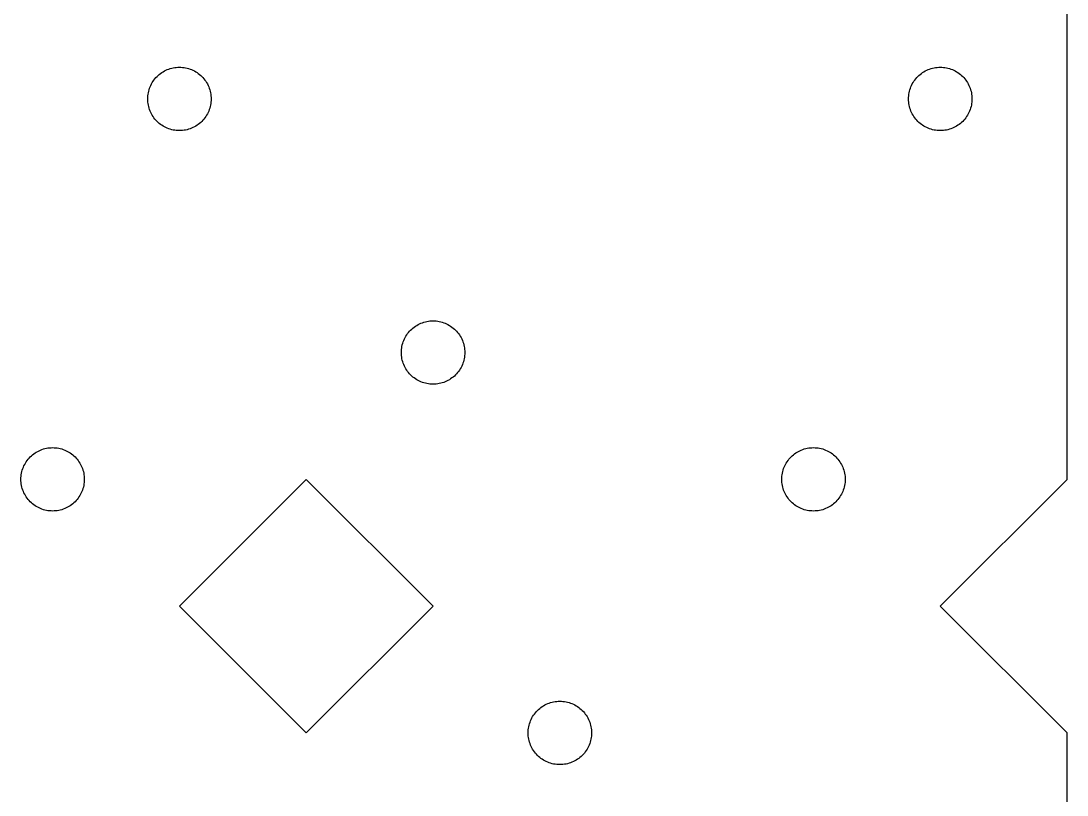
# Model space of a CAD drawing. Header units: metres. Extents: x -12 to 60, y -12 to 84.
# Drawn here: x 27 to 60, y 30.04 to 54.46 of the extents above; entities that cross this region are included whole.
import ezdxf

# ---------------------------------------------------------------- set-up
doc = ezdxf.new("R2010")
doc.units = ezdxf.units.M

msp = doc.modelspace()

# ---------------------------------------------------------------- linework, layer by layer
for p, q in [((60, 40), (60, 56)), ((31.3656, 52.773), (31.4043, 52.8032)), ((31.4043, 52.8032), (31.4444, 52.8315)), ((31.4444, 52.8315), (31.4859, 52.8577)), ((31.4859, 52.8577), (31.5286, 52.8819)), ((31.5286, 52.8819), (31.5724, 52.904)), ((31.5724, 52.904), (31.6173, 52.9239)), ((31.6173, 52.9239), (31.6631, 52.9415)), ((31.6631, 52.9415), (31.7097, 52.9569)), ((31.7097, 52.9569), (31.757, 52.97)), ((31.757, 52.97), (31.8049, 52.9808)), ((31.8049, 52.9808), (31.8533, 52.9892)), ((31.8533, 52.9892), (31.902, 52.9952)), ((31.902, 52.9952), (31.9509, 52.9988)), ((31.9509, 52.9988), (32, 53)), ((32, 53), (32.0491, 52.9988)), ((32.0491, 52.9988), (32.098, 52.9952)), ((32.098, 52.9952), (32.1467, 52.9892)), ((32.1467, 52.9892), (32.1951, 52.9808)), ((32.1951, 52.9808), (32.243, 52.97)), ((32.243, 52.97), (32.2903, 52.9569)), ((32.2903, 52.9569), (32.3369, 52.9415)), ((32.3369, 52.9415), (32.3827, 52.9239)), ((32.3827, 52.9239), (32.4276, 52.904)), ((32.4276, 52.904), (32.4714, 52.8819)), ((32.4714, 52.8819), (32.5141, 52.8577)), ((32.5141, 52.8577), (32.5556, 52.8315)), ((32.5556, 52.8315), (32.5957, 52.8032)), ((32.5957, 52.8032), (32.6344, 52.773)), ((55.3656, 52.773), (55.4043, 52.8032)), ((55.4043, 52.8032), (55.4444, 52.8315)), ((55.4444, 52.8315), (55.4859, 52.8577)), ((55.4859, 52.8577), (55.5286, 52.8819)), ((55.5286, 52.8819), (55.5724, 52.904)), ((55.5724, 52.904), (55.6173, 52.9239)), ((55.6173, 52.9239), (55.6631, 52.9415)), ((55.6631, 52.9415), (55.7097, 52.9569)), ((55.7097, 52.9569), (55.757, 52.97)), ((55.757, 52.97), (55.8049, 52.9808)), ((55.8049, 52.9808), (55.8533, 52.9892)), ((55.8533, 52.9892), (55.902, 52.9952)), ((55.902, 52.9952), (55.9509, 52.9988)), ((55.9509, 52.9988), (56, 53)), ((56, 53), (56.0491, 52.9988)), ((56.0491, 52.9988), (56.098, 52.9952)), ((56.098, 52.9952), (56.1467, 52.9892)), ((56.1467, 52.9892), (56.1951, 52.9808)), ((56.1951, 52.9808), (56.243, 52.97)), ((56.243, 52.97), (56.2903, 52.9569)), ((56.2903, 52.9569), (56.3369, 52.9415)), ((56.3369, 52.9415), (56.3827, 52.9239)), ((56.3827, 52.9239), (56.4276, 52.904)), ((56.4276, 52.904), (56.4714, 52.8819)), ((56.4714, 52.8819), (56.5141, 52.8577)), ((56.5141, 52.8577), (56.5556, 52.8315)), ((56.5556, 52.8315), (56.5957, 52.8032)), ((56.5957, 52.8032), (56.6344, 52.773)), ((31.096, 52.4276), (31.1181, 52.4714)), ((31.1181, 52.4714), (31.1423, 52.5141)), ((31.1423, 52.5141), (31.1685, 52.5556)), ((31.1685, 52.5556), (31.1968, 52.5957)), ((31.1968, 52.5957), (31.227, 52.6344)), ((31.227, 52.6344), (31.259, 52.6716)), ((31.259, 52.6716), (31.2929, 52.7071)), ((31.2929, 52.7071), (31.3284, 52.741)), ((31.3284, 52.741), (31.3656, 52.773)), ((32.6344, 52.773), (32.6716, 52.741)), ((32.6716, 52.741), (32.7071, 52.7071)), ((32.7071, 52.7071), (32.741, 52.6716)), ((32.741, 52.6716), (32.773, 52.6344)), ((32.773, 52.6344), (32.8032, 52.5957)), ((32.8032, 52.5957), (32.8315, 52.5556)), ((32.8315, 52.5556), (32.8577, 52.5141)), ((32.8577, 52.5141), (32.8819, 52.4714)), ((32.8819, 52.4714), (32.904, 52.4276)), ((55.096, 52.4276), (55.1181, 52.4714)), ((55.1181, 52.4714), (55.1423, 52.5141)), ((55.1423, 52.5141), (55.1685, 52.5556)), ((55.1685, 52.5556), (55.1968, 52.5957)), ((55.1968, 52.5957), (55.227, 52.6344)), ((55.227, 52.6344), (55.259, 52.6716)), ((55.259, 52.6716), (55.2929, 52.7071)), ((55.2929, 52.7071), (55.3284, 52.741)), ((55.3284, 52.741), (55.3656, 52.773)), ((56.6344, 52.773), (56.6716, 52.741)), ((56.6716, 52.741), (56.7071, 52.7071)), ((56.7071, 52.7071), (56.741, 52.6716)), ((56.741, 52.6716), (56.773, 52.6344)), ((56.773, 52.6344), (56.8032, 52.5957)), ((56.8032, 52.5957), (56.8315, 52.5556)), ((56.8315, 52.5556), (56.8577, 52.5141)), ((56.8577, 52.5141), (56.8819, 52.4714)), ((56.8819, 52.4714), (56.904, 52.4276)), ((31.0048, 52.098), (31.0108, 52.1467)), ((31.0108, 52.1467), (31.0192, 52.1951)), ((31.0192, 52.1951), (31.03, 52.243)), ((31.03, 52.243), (31.0431, 52.2903)), ((31.0431, 52.2903), (31.0585, 52.3369)), ((31.0585, 52.3369), (31.0761, 52.3827)), ((31.0761, 52.3827), (31.096, 52.4276)), ((32.904, 52.4276), (32.9239, 52.3827)), ((32.9239, 52.3827), (32.9415, 52.3369)), ((32.9415, 52.3369), (32.9569, 52.2903)), ((32.9569, 52.2903), (32.97, 52.243)), ((32.97, 52.243), (32.9808, 52.1951)), ((32.9808, 52.1951), (32.9892, 52.1467)), ((32.9892, 52.1467), (32.9952, 52.098)), ((55.0048, 52.098), (55.0108, 52.1467)), ((55.0108, 52.1467), (55.0192, 52.1951)), ((55.0192, 52.1951), (55.03, 52.243)), ((55.03, 52.243), (55.0431, 52.2903)), ((55.0431, 52.2903), (55.0585, 52.3369)), ((55.0585, 52.3369), (55.0761, 52.3827)), ((55.0761, 52.3827), (55.096, 52.4276)), ((56.904, 52.4276), (56.9239, 52.3827)), ((56.9239, 52.3827), (56.9415, 52.3369)), ((56.9415, 52.3369), (56.9569, 52.2903)), ((56.9569, 52.2903), (56.97, 52.243)), ((56.97, 52.243), (56.9808, 52.1951)), ((56.9808, 52.1951), (56.9892, 52.1467)), ((56.9892, 52.1467), (56.9952, 52.098)), ((31, 52), (31.0012, 52.0491)), ((31.0012, 51.9509), (31, 52)), ((31.0012, 52.0491), (31.0048, 52.098)), ((31.0048, 51.902), (31.0012, 51.9509)), ((31.0108, 51.8533), (31.0048, 51.902)), ((31.0192, 51.8049), (31.0108, 51.8533)), ((32.9892, 51.8533), (32.9808, 51.8049)), ((32.9952, 51.902), (32.9892, 51.8533)), ((32.9952, 52.098), (32.9988, 52.0491)), ((32.9988, 51.9509), (32.9952, 51.902)), ((32.9988, 52.0491), (33, 52)), ((33, 52), (32.9988, 51.9509)), ((55, 52), (55.0012, 52.0491)), ((55.0012, 51.9509), (55, 52)), ((55.0012, 52.0491), (55.0048, 52.098)), ((55.0048, 51.902), (55.0012, 51.9509)), ((55.0108, 51.8533), (55.0048, 51.902)), ((55.0192, 51.8049), (55.0108, 51.8533)), ((56.9892, 51.8533), (56.9808, 51.8049)), ((56.9952, 51.902), (56.9892, 51.8533)), ((56.9952, 52.098), (56.9988, 52.0491)), ((56.9988, 51.9509), (56.9952, 51.902)), ((56.9988, 52.0491), (57, 52)), ((57, 52), (56.9988, 51.9509)), ((31.03, 51.757), (31.0192, 51.8049)), ((31.0431, 51.7097), (31.03, 51.757)), ((31.0585, 51.6631), (31.0431, 51.7097)), ((31.0761, 51.6173), (31.0585, 51.6631)), ((31.096, 51.5724), (31.0761, 51.6173)), ((31.1181, 51.5286), (31.096, 51.5724)), ((31.1423, 51.4859), (31.1181, 51.5286)), ((31.1685, 51.4444), (31.1423, 51.4859)), ((32.8577, 51.4859), (32.8315, 51.4444)), ((32.8819, 51.5286), (32.8577, 51.4859)), ((32.904, 51.5724), (32.8819, 51.5286)), ((32.9239, 51.6173), (32.904, 51.5724)), ((32.9415, 51.6631), (32.9239, 51.6173)), ((32.9569, 51.7097), (32.9415, 51.6631)), ((32.97, 51.757), (32.9569, 51.7097)), ((32.9808, 51.8049), (32.97, 51.757)), ((55.03, 51.757), (55.0192, 51.8049)), ((55.0431, 51.7097), (55.03, 51.757)), ((55.0585, 51.6631), (55.0431, 51.7097)), ((55.0761, 51.6173), (55.0585, 51.6631)), ((55.096, 51.5724), (55.0761, 51.6173)), ((55.1181, 51.5286), (55.096, 51.5724)), ((55.1423, 51.4859), (55.1181, 51.5286)), ((55.1685, 51.4444), (55.1423, 51.4859)), ((56.8577, 51.4859), (56.8315, 51.4444)), ((56.8819, 51.5286), (56.8577, 51.4859)), ((56.904, 51.5724), (56.8819, 51.5286)), ((56.9239, 51.6173), (56.904, 51.5724)), ((56.9415, 51.6631), (56.9239, 51.6173)), ((56.9569, 51.7097), (56.9415, 51.6631)), ((56.97, 51.757), (56.9569, 51.7097)), ((56.9808, 51.8049), (56.97, 51.757)), ((31.1968, 51.4043), (31.1685, 51.4444)), ((31.227, 51.3656), (31.1968, 51.4043)), ((31.259, 51.3284), (31.227, 51.3656)), ((31.2929, 51.2929), (31.259, 51.3284)), ((31.3284, 51.259), (31.2929, 51.2929)), ((31.3656, 51.227), (31.3284, 51.259)), ((31.4043, 51.1968), (31.3656, 51.227)), ((31.4444, 51.1685), (31.4043, 51.1968)), ((31.4859, 51.1423), (31.4444, 51.1685)), ((32.5556, 51.1685), (32.5141, 51.1423)), ((32.5957, 51.1968), (32.5556, 51.1685)), ((32.6344, 51.227), (32.5957, 51.1968)), ((32.6716, 51.259), (32.6344, 51.227)), ((32.7071, 51.2929), (32.6716, 51.259)), ((32.741, 51.3284), (32.7071, 51.2929)), ((32.773, 51.3656), (32.741, 51.3284)), ((32.8032, 51.4043), (32.773, 51.3656)), ((32.8315, 51.4444), (32.8032, 51.4043)), ((55.1968, 51.4043), (55.1685, 51.4444)), ((55.227, 51.3656), (55.1968, 51.4043)), ((55.259, 51.3284), (55.227, 51.3656)), ((55.2929, 51.2929), (55.259, 51.3284)), ((55.3284, 51.259), (55.2929, 51.2929)), ((55.3656, 51.227), (55.3284, 51.259)), ((55.4043, 51.1968), (55.3656, 51.227)), ((55.4444, 51.1685), (55.4043, 51.1968)), ((55.4859, 51.1423), (55.4444, 51.1685)), ((56.5556, 51.1685), (56.5141, 51.1423)), ((56.5957, 51.1968), (56.5556, 51.1685)), ((56.6344, 51.227), (56.5957, 51.1968)), ((56.6716, 51.259), (56.6344, 51.227)), ((56.7071, 51.2929), (56.6716, 51.259)), ((56.741, 51.3284), (56.7071, 51.2929)), ((56.773, 51.3656), (56.741, 51.3284)), ((56.8032, 51.4043), (56.773, 51.3656)), ((56.8315, 51.4444), (56.8032, 51.4043)), ((31.5286, 51.1181), (31.4859, 51.1423)), ((31.5724, 51.096), (31.5286, 51.1181)), ((31.6173, 51.0761), (31.5724, 51.096)), ((31.6631, 51.0585), (31.6173, 51.0761)), ((31.7097, 51.0431), (31.6631, 51.0585)), ((31.757, 51.03), (31.7097, 51.0431)), ((31.8049, 51.0192), (31.757, 51.03)), ((31.8533, 51.0108), (31.8049, 51.0192)), ((31.902, 51.0048), (31.8533, 51.0108)), ((31.9509, 51.0012), (31.902, 51.0048)), ((32, 51), (31.9509, 51.0012)), ((32.0491, 51.0012), (32, 51)), ((32.098, 51.0048), (32.0491, 51.0012)), ((32.1467, 51.0108), (32.098, 51.0048)), ((32.1951, 51.0192), (32.1467, 51.0108)), ((32.243, 51.03), (32.1951, 51.0192)), ((32.2903, 51.0431), (32.243, 51.03)), ((32.3369, 51.0585), (32.2903, 51.0431)), ((32.3827, 51.0761), (32.3369, 51.0585)), ((32.4276, 51.096), (32.3827, 51.0761)), ((32.4714, 51.1181), (32.4276, 51.096)), ((32.5141, 51.1423), (32.4714, 51.1181)), ((55.5286, 51.1181), (55.4859, 51.1423)), ((55.5724, 51.096), (55.5286, 51.1181)), ((55.6173, 51.0761), (55.5724, 51.096)), ((55.6631, 51.0585), (55.6173, 51.0761)), ((55.7097, 51.0431), (55.6631, 51.0585)), ((55.757, 51.03), (55.7097, 51.0431)), ((55.8049, 51.0192), (55.757, 51.03)), ((55.8533, 51.0108), (55.8049, 51.0192)), ((55.902, 51.0048), (55.8533, 51.0108)), ((55.9509, 51.0012), (55.902, 51.0048)), ((56, 51), (55.9509, 51.0012)), ((56.0491, 51.0012), (56, 51)), ((56.098, 51.0048), (56.0491, 51.0012)), ((56.1467, 51.0108), (56.098, 51.0048)), ((56.1951, 51.0192), (56.1467, 51.0108)), ((56.243, 51.03), (56.1951, 51.0192)), ((56.2903, 51.0431), (56.243, 51.03)), ((56.3369, 51.0585), (56.2903, 51.0431)), ((56.3827, 51.0761), (56.3369, 51.0585)), ((56.4276, 51.096), (56.3827, 51.0761)), ((56.4714, 51.1181), (56.4276, 51.096)), ((56.5141, 51.1423), (56.4714, 51.1181)), ((39.4859, 44.8577), (39.5286, 44.8819)), ((39.5286, 44.8819), (39.5724, 44.904)), ((39.5724, 44.904), (39.6173, 44.9239)), ((39.6173, 44.9239), (39.6631, 44.9415)), ((39.6631, 44.9415), (39.7097, 44.9569)), ((39.7097, 44.9569), (39.757, 44.97)), ((39.757, 44.97), (39.8049, 44.9808)), ((39.8049, 44.9808), (39.8533, 44.9892)), ((39.8533, 44.9892), (39.902, 44.9952)), ((39.902, 44.9952), (39.9509, 44.9988)), ((39.9509, 44.9988), (40, 45)), ((40, 45), (40.0491, 44.9988)), ((40.0491, 44.9988), (40.098, 44.9952)), ((40.098, 44.9952), (40.1467, 44.9892)), ((40.1467, 44.9892), (40.1951, 44.9808)), ((40.1951, 44.9808), (40.243, 44.97)), ((40.243, 44.97), (40.2903, 44.9569)), ((40.2903, 44.9569), (40.3369, 44.9415)), ((40.3369, 44.9415), (40.3827, 44.9239)), ((40.3827, 44.9239), (40.4276, 44.904)), ((40.4276, 44.904), (40.4714, 44.8819)), ((40.4714, 44.8819), (40.5141, 44.8577)), ((39.1423, 44.5141), (39.1685, 44.5556)), ((39.1685, 44.5556), (39.1968, 44.5957)), ((39.1968, 44.5957), (39.227, 44.6344)), ((39.227, 44.6344), (39.259, 44.6716)), ((39.259, 44.6716), (39.2929, 44.7071)), ((39.2929, 44.7071), (39.3284, 44.741)), ((39.3284, 44.741), (39.3656, 44.773)), ((39.3656, 44.773), (39.4043, 44.8032)), ((39.4043, 44.8032), (39.4444, 44.8315)), ((39.4444, 44.8315), (39.4859, 44.8577)), ((40.5141, 44.8577), (40.5556, 44.8315)), ((40.5556, 44.8315), (40.5957, 44.8032)), ((40.5957, 44.8032), (40.6344, 44.773)), ((40.6344, 44.773), (40.6716, 44.741)), ((40.6716, 44.741), (40.7071, 44.7071)), ((40.7071, 44.7071), (40.741, 44.6716)), ((40.741, 44.6716), (40.773, 44.6344)), ((40.773, 44.6344), (40.8032, 44.5957)), ((40.8032, 44.5957), (40.8315, 44.5556)), ((40.8315, 44.5556), (40.8577, 44.5141)), ((39.0192, 44.1951), (39.03, 44.243)), ((39.03, 44.243), (39.0431, 44.2903)), ((39.0431, 44.2903), (39.0585, 44.3369)), ((39.0585, 44.3369), (39.0761, 44.3827)), ((39.0761, 44.3827), (39.096, 44.4276)), ((39.096, 44.4276), (39.1181, 44.4714)), ((39.1181, 44.4714), (39.1423, 44.5141)), ((40.8577, 44.5141), (40.8819, 44.4714)), ((40.8819, 44.4714), (40.904, 44.4276)), ((40.904, 44.4276), (40.9239, 44.3827)), ((40.9239, 44.3827), (40.9415, 44.3369)), ((40.9415, 44.3369), (40.9569, 44.2903)), ((40.9569, 44.2903), (40.97, 44.243)), ((40.97, 44.243), (40.9808, 44.1951)), ((39, 44), (39.0012, 44.0491)), ((39.0012, 43.9509), (39, 44)), ((39.0012, 44.0491), (39.0048, 44.098)), ((39.0048, 43.902), (39.0012, 43.9509)), ((39.0048, 44.098), (39.0108, 44.1467)), ((39.0108, 43.8533), (39.0048, 43.902)), ((39.0108, 44.1467), (39.0192, 44.1951)), ((40.9808, 44.1951), (40.9892, 44.1467)), ((40.9892, 44.1467), (40.9952, 44.098)), ((40.9952, 43.902), (40.9892, 43.8533)), ((40.9952, 44.098), (40.9988, 44.0491)), ((40.9988, 43.9509), (40.9952, 43.902)), ((40.9988, 44.0491), (41, 44)), ((41, 44), (40.9988, 43.9509)), ((39.0192, 43.8049), (39.0108, 43.8533)), ((39.03, 43.757), (39.0192, 43.8049)), ((39.0431, 43.7097), (39.03, 43.757)), ((39.0585, 43.6631), (39.0431, 43.7097)), ((39.0761, 43.6173), (39.0585, 43.6631)), ((39.096, 43.5724), (39.0761, 43.6173)), ((39.1181, 43.5286), (39.096, 43.5724)), ((40.904, 43.5724), (40.8819, 43.5286)), ((40.9239, 43.6173), (40.904, 43.5724)), ((40.9415, 43.6631), (40.9239, 43.6173)), ((40.9569, 43.7097), (40.9415, 43.6631)), ((40.97, 43.757), (40.9569, 43.7097)), ((40.9808, 43.8049), (40.97, 43.757)), ((40.9892, 43.8533), (40.9808, 43.8049)), ((39.1423, 43.4859), (39.1181, 43.5286)), ((39.1685, 43.4444), (39.1423, 43.4859)), ((39.1968, 43.4043), (39.1685, 43.4444)), ((39.227, 43.3656), (39.1968, 43.4043)), ((39.259, 43.3284), (39.227, 43.3656)), ((39.2929, 43.2929), (39.259, 43.3284)), ((39.3284, 43.259), (39.2929, 43.2929)), ((39.3656, 43.227), (39.3284, 43.259)), ((40.6716, 43.259), (40.6344, 43.227)), ((40.7071, 43.2929), (40.6716, 43.259)), ((40.741, 43.3284), (40.7071, 43.2929)), ((40.773, 43.3656), (40.741, 43.3284)), ((40.8032, 43.4043), (40.773, 43.3656)), ((40.8315, 43.4444), (40.8032, 43.4043)), ((40.8577, 43.4859), (40.8315, 43.4444)), ((40.8819, 43.5286), (40.8577, 43.4859)), ((39.4043, 43.1968), (39.3656, 43.227)), ((39.4444, 43.1685), (39.4043, 43.1968)), ((39.4859, 43.1423), (39.4444, 43.1685)), ((39.5286, 43.1181), (39.4859, 43.1423)), ((39.5724, 43.096), (39.5286, 43.1181)), ((39.6173, 43.0761), (39.5724, 43.096)), ((39.6631, 43.0585), (39.6173, 43.0761)), ((39.7097, 43.0431), (39.6631, 43.0585)), ((39.757, 43.03), (39.7097, 43.0431)), ((39.8049, 43.0192), (39.757, 43.03)), ((39.8533, 43.0108), (39.8049, 43.0192)), ((39.902, 43.0048), (39.8533, 43.0108)), ((39.9509, 43.0012), (39.902, 43.0048)), ((40, 43), (39.9509, 43.0012)), ((40.0491, 43.0012), (40, 43)), ((40.098, 43.0048), (40.0491, 43.0012)), ((40.1467, 43.0108), (40.098, 43.0048)), ((40.1951, 43.0192), (40.1467, 43.0108)), ((40.243, 43.03), (40.1951, 43.0192)), ((40.2903, 43.0431), (40.243, 43.03)), ((40.3369, 43.0585), (40.2903, 43.0431)), ((40.3827, 43.0761), (40.3369, 43.0585)), ((40.4276, 43.096), (40.3827, 43.0761)), ((40.4714, 43.1181), (40.4276, 43.096)), ((40.5141, 43.1423), (40.4714, 43.1181)), ((40.5556, 43.1685), (40.5141, 43.1423)), ((40.5957, 43.1968), (40.5556, 43.1685)), ((40.6344, 43.227), (40.5957, 43.1968)), ((27.5724, 40.904), (27.6173, 40.9239)), ((27.6173, 40.9239), (27.6631, 40.9415)), ((27.6631, 40.9415), (27.7097, 40.9569)), ((27.7097, 40.9569), (27.757, 40.97)), ((27.757, 40.97), (27.8049, 40.9808)), ((27.8049, 40.9808), (27.8533, 40.9892)), ((27.8533, 40.9892), (27.902, 40.9952)), ((27.902, 40.9952), (27.9509, 40.9988)), ((27.9509, 40.9988), (28, 41)), ((28, 41), (28.0491, 40.9988)), ((28.0491, 40.9988), (28.098, 40.9952)), ((28.098, 40.9952), (28.1467, 40.9892)), ((28.1467, 40.9892), (28.1951, 40.9808)), ((28.1951, 40.9808), (28.243, 40.97)), ((28.243, 40.97), (28.2903, 40.9569)), ((28.2903, 40.9569), (28.3369, 40.9415)), ((28.3369, 40.9415), (28.3827, 40.9239)), ((28.3827, 40.9239), (28.4276, 40.904)), ((51.5724, 40.904), (51.6173, 40.9239)), ((51.6173, 40.9239), (51.6631, 40.9415)), ((51.6631, 40.9415), (51.7097, 40.9569)), ((51.7097, 40.9569), (51.757, 40.97)), ((51.757, 40.97), (51.8049, 40.9808)), ((51.8049, 40.9808), (51.8533, 40.9892)), ((51.8533, 40.9892), (51.902, 40.9952)), ((51.902, 40.9952), (51.9509, 40.9988)), ((51.9509, 40.9988), (52, 41)), ((52, 41), (52.0491, 40.9988)), ((52.0491, 40.9988), (52.098, 40.9952)), ((52.098, 40.9952), (52.1467, 40.9892)), ((52.1467, 40.9892), (52.1951, 40.9808)), ((52.1951, 40.9808), (52.243, 40.97)), ((52.243, 40.97), (52.2903, 40.9569)), ((52.2903, 40.9569), (52.3369, 40.9415)), ((52.3369, 40.9415), (52.3827, 40.9239)), ((52.3827, 40.9239), (52.4276, 40.904)), ((27.1685, 40.5556), (27.1968, 40.5957)), ((27.1968, 40.5957), (27.227, 40.6344)), ((27.227, 40.6344), (27.259, 40.6716)), ((27.259, 40.6716), (27.2929, 40.7071)), ((27.2929, 40.7071), (27.3284, 40.741)), ((27.3284, 40.741), (27.3656, 40.773)), ((27.3656, 40.773), (27.4043, 40.8032)), ((27.4043, 40.8032), (27.4444, 40.8315)), ((27.4444, 40.8315), (27.4859, 40.8577)), ((27.4859, 40.8577), (27.5286, 40.8819)), ((27.5286, 40.8819), (27.5724, 40.904)), ((28.4276, 40.904), (28.4714, 40.8819)), ((28.4714, 40.8819), (28.5141, 40.8577)), ((28.5141, 40.8577), (28.5556, 40.8315)), ((28.5556, 40.8315), (28.5957, 40.8032)), ((28.5957, 40.8032), (28.6344, 40.773)), ((28.6344, 40.773), (28.6716, 40.741)), ((28.6716, 40.741), (28.7071, 40.7071)), ((28.7071, 40.7071), (28.741, 40.6716)), ((28.741, 40.6716), (28.773, 40.6344)), ((28.773, 40.6344), (28.8032, 40.5957)), ((28.8032, 40.5957), (28.8315, 40.5556)), ((51.1685, 40.5556), (51.1968, 40.5957)), ((51.1968, 40.5957), (51.227, 40.6344)), ((51.227, 40.6344), (51.259, 40.6716)), ((51.259, 40.6716), (51.2929, 40.7071)), ((51.2929, 40.7071), (51.3284, 40.741)), ((51.3284, 40.741), (51.3656, 40.773)), ((51.3656, 40.773), (51.4043, 40.8032)), ((51.4043, 40.8032), (51.4444, 40.8315)), ((51.4444, 40.8315), (51.4859, 40.8577)), ((51.4859, 40.8577), (51.5286, 40.8819)), ((51.5286, 40.8819), (51.5724, 40.904)), ((52.4276, 40.904), (52.4714, 40.8819)), ((52.4714, 40.8819), (52.5141, 40.8577)), ((52.5141, 40.8577), (52.5556, 40.8315)), ((52.5556, 40.8315), (52.5957, 40.8032)), ((52.5957, 40.8032), (52.6344, 40.773)), ((52.6344, 40.773), (52.6716, 40.741)), ((52.6716, 40.741), (52.7071, 40.7071)), ((52.7071, 40.7071), (52.741, 40.6716)), ((52.741, 40.6716), (52.773, 40.6344)), ((52.773, 40.6344), (52.8032, 40.5957)), ((52.8032, 40.5957), (52.8315, 40.5556)), ((27.03, 40.243), (27.0431, 40.2903)), ((27.0431, 40.2903), (27.0585, 40.3369)), ((27.0585, 40.3369), (27.0761, 40.3827)), ((27.0761, 40.3827), (27.096, 40.4276)), ((27.096, 40.4276), (27.1181, 40.4714)), ((27.1181, 40.4714), (27.1423, 40.5141)), ((27.1423, 40.5141), (27.1685, 40.5556)), ((28.8315, 40.5556), (28.8577, 40.5141)), ((28.8577, 40.5141), (28.8819, 40.4714)), ((28.8819, 40.4714), (28.904, 40.4276)), ((28.904, 40.4276), (28.9239, 40.3827)), ((28.9239, 40.3827), (28.9415, 40.3369)), ((28.9415, 40.3369), (28.9569, 40.2903)), ((28.9569, 40.2903), (28.97, 40.243)), ((51.03, 40.243), (51.0431, 40.2903)), ((51.0431, 40.2903), (51.0585, 40.3369)), ((51.0585, 40.3369), (51.0761, 40.3827)), ((51.0761, 40.3827), (51.096, 40.4276)), ((51.096, 40.4276), (51.1181, 40.4714)), ((51.1181, 40.4714), (51.1423, 40.5141)), ((51.1423, 40.5141), (51.1685, 40.5556)), ((52.8315, 40.5556), (52.8577, 40.5141)), ((52.8577, 40.5141), (52.8819, 40.4714)), ((52.8819, 40.4714), (52.904, 40.4276)), ((52.904, 40.4276), (52.9239, 40.3827)), ((52.9239, 40.3827), (52.9415, 40.3369)), ((52.9415, 40.3369), (52.9569, 40.2903)), ((52.9569, 40.2903), (52.97, 40.243)), ((27, 40), (27.0012, 40.0491)), ((27.0012, 39.9509), (27, 40)), ((27.0012, 40.0491), (27.0048, 40.098)), ((27.0048, 39.902), (27.0012, 39.9509)), ((27.0048, 40.098), (27.0108, 40.1467)), ((27.0108, 40.1467), (27.0192, 40.1951)), ((27.0192, 40.1951), (27.03, 40.243)), ((28.97, 40.243), (28.9808, 40.1951)), ((28.9808, 40.1951), (28.9892, 40.1467)), ((28.9892, 40.1467), (28.9952, 40.098)), ((28.9952, 40.098), (28.9988, 40.0491)), ((28.9988, 39.9509), (28.9952, 39.902)), ((28.9988, 40.0491), (29, 40)), ((29, 40), (28.9988, 39.9509)), ((32, 36), (36, 40)), ((36, 40), (40, 36)), ((51, 40), (51.0012, 40.0491)), ((51.0012, 39.9509), (51, 40)), ((51.0012, 40.0491), (51.0048, 40.098)), ((51.0048, 39.902), (51.0012, 39.9509)), ((51.0048, 40.098), (51.0108, 40.1467)), ((51.0108, 40.1467), (51.0192, 40.1951)), ((51.0192, 40.1951), (51.03, 40.243)), ((52.97, 40.243), (52.9808, 40.1951)), ((52.9808, 40.1951), (52.9892, 40.1467)), ((52.9892, 40.1467), (52.9952, 40.098)), ((52.9952, 40.098), (52.9988, 40.0491)), ((52.9988, 39.9509), (52.9952, 39.902)), ((52.9988, 40.0491), (53, 40)), ((53, 40), (52.9988, 39.9509)), ((56, 36), (60, 40)), ((27.0108, 39.8533), (27.0048, 39.902)), ((27.0192, 39.8049), (27.0108, 39.8533)), ((27.03, 39.757), (27.0192, 39.8049)), ((27.0431, 39.7097), (27.03, 39.757)), ((27.0585, 39.6631), (27.0431, 39.7097)), ((27.0761, 39.6173), (27.0585, 39.6631)), ((27.096, 39.5724), (27.0761, 39.6173)), ((28.9239, 39.6173), (28.904, 39.5724)), ((28.9415, 39.6631), (28.9239, 39.6173)), ((28.9569, 39.7097), (28.9415, 39.6631)), ((28.97, 39.757), (28.9569, 39.7097)), ((28.9808, 39.8049), (28.97, 39.757)), ((28.9892, 39.8533), (28.9808, 39.8049)), ((28.9952, 39.902), (28.9892, 39.8533)), ((51.0108, 39.8533), (51.0048, 39.902)), ((51.0192, 39.8049), (51.0108, 39.8533)), ((51.03, 39.757), (51.0192, 39.8049)), ((51.0431, 39.7097), (51.03, 39.757)), ((51.0585, 39.6631), (51.0431, 39.7097)), ((51.0761, 39.6173), (51.0585, 39.6631)), ((51.096, 39.5724), (51.0761, 39.6173)), ((52.9239, 39.6173), (52.904, 39.5724)), ((52.9415, 39.6631), (52.9239, 39.6173)), ((52.9569, 39.7097), (52.9415, 39.6631)), ((52.97, 39.757), (52.9569, 39.7097)), ((52.9808, 39.8049), (52.97, 39.757)), ((52.9892, 39.8533), (52.9808, 39.8049)), ((52.9952, 39.902), (52.9892, 39.8533)), ((27.1181, 39.5286), (27.096, 39.5724)), ((27.1423, 39.4859), (27.1181, 39.5286)), ((27.1685, 39.4444), (27.1423, 39.4859)), ((27.1968, 39.4043), (27.1685, 39.4444)), ((27.227, 39.3656), (27.1968, 39.4043)), ((27.259, 39.3284), (27.227, 39.3656)), ((27.2929, 39.2929), (27.259, 39.3284)), ((27.3284, 39.259), (27.2929, 39.2929)), ((28.7071, 39.2929), (28.6716, 39.259)), ((28.741, 39.3284), (28.7071, 39.2929)), ((28.773, 39.3656), (28.741, 39.3284)), ((28.8032, 39.4043), (28.773, 39.3656)), ((28.8315, 39.4444), (28.8032, 39.4043)), ((28.8577, 39.4859), (28.8315, 39.4444)), ((28.8819, 39.5286), (28.8577, 39.4859)), ((28.904, 39.5724), (28.8819, 39.5286)), ((51.1181, 39.5286), (51.096, 39.5724)), ((51.1423, 39.4859), (51.1181, 39.5286)), ((51.1685, 39.4444), (51.1423, 39.4859)), ((51.1968, 39.4043), (51.1685, 39.4444)), ((51.227, 39.3656), (51.1968, 39.4043)), ((51.259, 39.3284), (51.227, 39.3656)), ((51.2929, 39.2929), (51.259, 39.3284)), ((51.3284, 39.259), (51.2929, 39.2929)), ((52.7071, 39.2929), (52.6716, 39.259)), ((52.741, 39.3284), (52.7071, 39.2929)), ((52.773, 39.3656), (52.741, 39.3284)), ((52.8032, 39.4043), (52.773, 39.3656)), ((52.8315, 39.4444), (52.8032, 39.4043)), ((52.8577, 39.4859), (52.8315, 39.4444)), ((52.8819, 39.5286), (52.8577, 39.4859)), ((52.904, 39.5724), (52.8819, 39.5286)), ((27.3656, 39.227), (27.3284, 39.259)), ((27.4043, 39.1968), (27.3656, 39.227)), ((27.4444, 39.1685), (27.4043, 39.1968)), ((27.4859, 39.1423), (27.4444, 39.1685)), ((27.5286, 39.1181), (27.4859, 39.1423)), ((27.5724, 39.096), (27.5286, 39.1181)), ((27.6173, 39.0761), (27.5724, 39.096)), ((27.6631, 39.0585), (27.6173, 39.0761)), ((27.7097, 39.0431), (27.6631, 39.0585)), ((27.757, 39.03), (27.7097, 39.0431)), ((27.8049, 39.0192), (27.757, 39.03)), ((27.8533, 39.0108), (27.8049, 39.0192)), ((27.902, 39.0048), (27.8533, 39.0108)), ((27.9509, 39.0012), (27.902, 39.0048)), ((28, 39), (27.9509, 39.0012)), ((28.0491, 39.0012), (28, 39)), ((28.098, 39.0048), (28.0491, 39.0012)), ((28.1467, 39.0108), (28.098, 39.0048)), ((28.1951, 39.0192), (28.1467, 39.0108)), ((28.243, 39.03), (28.1951, 39.0192)), ((28.2903, 39.0431), (28.243, 39.03)), ((28.3369, 39.0585), (28.2903, 39.0431)), ((28.3827, 39.0761), (28.3369, 39.0585)), ((28.4276, 39.096), (28.3827, 39.0761)), ((28.4714, 39.1181), (28.4276, 39.096)), ((28.5141, 39.1423), (28.4714, 39.1181)), ((28.5556, 39.1685), (28.5141, 39.1423)), ((28.5957, 39.1968), (28.5556, 39.1685)), ((28.6344, 39.227), (28.5957, 39.1968)), ((28.6716, 39.259), (28.6344, 39.227)), ((51.3656, 39.227), (51.3284, 39.259)), ((51.4043, 39.1968), (51.3656, 39.227)), ((51.4444, 39.1685), (51.4043, 39.1968)), ((51.4859, 39.1423), (51.4444, 39.1685)), ((51.5286, 39.1181), (51.4859, 39.1423)), ((51.5724, 39.096), (51.5286, 39.1181)), ((51.6173, 39.0761), (51.5724, 39.096)), ((51.6631, 39.0585), (51.6173, 39.0761)), ((51.7097, 39.0431), (51.6631, 39.0585)), ((51.757, 39.03), (51.7097, 39.0431)), ((51.8049, 39.0192), (51.757, 39.03)), ((51.8533, 39.0108), (51.8049, 39.0192)), ((51.902, 39.0048), (51.8533, 39.0108)), ((51.9509, 39.0012), (51.902, 39.0048)), ((52, 39), (51.9509, 39.0012)), ((52.0491, 39.0012), (52, 39)), ((52.098, 39.0048), (52.0491, 39.0012)), ((52.1467, 39.0108), (52.098, 39.0048)), ((52.1951, 39.0192), (52.1467, 39.0108)), ((52.243, 39.03), (52.1951, 39.0192)), ((52.2903, 39.0431), (52.243, 39.03)), ((52.3369, 39.0585), (52.2903, 39.0431)), ((52.3827, 39.0761), (52.3369, 39.0585)), ((52.4276, 39.096), (52.3827, 39.0761)), ((52.4714, 39.1181), (52.4276, 39.096)), ((52.5141, 39.1423), (52.4714, 39.1181)), ((52.5556, 39.1685), (52.5141, 39.1423)), ((52.5957, 39.1968), (52.5556, 39.1685)), ((52.6344, 39.227), (52.5957, 39.1968)), ((52.6716, 39.259), (52.6344, 39.227)), ((36, 32), (32, 36)), ((40, 36), (36, 32)), ((60, 32), (56, 36)), ((43.9509, 32.9988), (44, 33)), ((44, 33), (44.0491, 32.9988)), ((43.227, 32.6344), (43.259, 32.6716)), ((43.259, 32.6716), (43.2929, 32.7071)), ((43.2929, 32.7071), (43.3284, 32.741)), ((43.3284, 32.741), (43.3656, 32.773)), ((43.3656, 32.773), (43.4043, 32.8032)), ((43.4043, 32.8032), (43.4444, 32.8315)), ((43.4444, 32.8315), (43.4859, 32.8577)), ((43.4859, 32.8577), (43.5286, 32.8819)), ((43.5286, 32.8819), (43.5724, 32.904)), ((43.5724, 32.904), (43.6173, 32.9239)), ((43.6173, 32.9239), (43.6631, 32.9415)), ((43.6631, 32.9415), (43.7097, 32.9569)), ((43.7097, 32.9569), (43.757, 32.97)), ((43.757, 32.97), (43.8049, 32.9808)), ((43.8049, 32.9808), (43.8533, 32.9892)), ((43.8533, 32.9892), (43.902, 32.9952)), ((43.902, 32.9952), (43.9509, 32.9988)), ((44.0491, 32.9988), (44.098, 32.9952)), ((44.098, 32.9952), (44.1467, 32.9892)), ((44.1467, 32.9892), (44.1951, 32.9808)), ((44.1951, 32.9808), (44.243, 32.97)), ((44.243, 32.97), (44.2903, 32.9569)), ((44.2903, 32.9569), (44.3369, 32.9415)), ((44.3369, 32.9415), (44.3827, 32.9239)), ((44.3827, 32.9239), (44.4276, 32.904)), ((44.4276, 32.904), (44.4714, 32.8819)), ((44.4714, 32.8819), (44.5141, 32.8577)), ((44.5141, 32.8577), (44.5556, 32.8315)), ((44.5556, 32.8315), (44.5957, 32.8032)), ((44.5957, 32.8032), (44.6344, 32.773)), ((44.6344, 32.773), (44.6716, 32.741)), ((44.6716, 32.741), (44.7071, 32.7071)), ((44.7071, 32.7071), (44.741, 32.6716)), ((44.741, 32.6716), (44.773, 32.6344)), ((43.0585, 32.3369), (43.0761, 32.3827)), ((43.0761, 32.3827), (43.096, 32.4276)), ((43.096, 32.4276), (43.1181, 32.4714)), ((43.1181, 32.4714), (43.1423, 32.5141)), ((43.1423, 32.5141), (43.1685, 32.5556)), ((43.1685, 32.5556), (43.1968, 32.5957)), ((43.1968, 32.5957), (43.227, 32.6344)), ((44.773, 32.6344), (44.8032, 32.5957)), ((44.8032, 32.5957), (44.8315, 32.5556)), ((44.8315, 32.5556), (44.8577, 32.5141)), ((44.8577, 32.5141), (44.8819, 32.4714)), ((44.8819, 32.4714), (44.904, 32.4276)), ((44.904, 32.4276), (44.9239, 32.3827)), ((44.9239, 32.3827), (44.9415, 32.3369)), ((43, 32), (43.0012, 32.0491)), ((43.0012, 32.0491), (43.0048, 32.098)), ((43.0048, 32.098), (43.0108, 32.1467)), ((43.0108, 32.1467), (43.0192, 32.1951)), ((43.0192, 32.1951), (43.03, 32.243)), ((43.03, 32.243), (43.0431, 32.2903)), ((43.0431, 32.2903), (43.0585, 32.3369)), ((44.9415, 32.3369), (44.9569, 32.2903)), ((44.9569, 32.2903), (44.97, 32.243)), ((44.97, 32.243), (44.9808, 32.1951)), ((44.9808, 32.1951), (44.9892, 32.1467)), ((44.9892, 32.1467), (44.9952, 32.098)), ((44.9952, 32.098), (44.9988, 32.0491)), ((44.9988, 32.0491), (45, 32)), ((43.0012, 31.9509), (43, 32)), ((43.0048, 31.902), (43.0012, 31.9509)), ((43.0108, 31.8533), (43.0048, 31.902)), ((43.0192, 31.8049), (43.0108, 31.8533)), ((43.03, 31.757), (43.0192, 31.8049)), ((43.0431, 31.7097), (43.03, 31.757)), ((43.0585, 31.6631), (43.0431, 31.7097)), ((44.9569, 31.7097), (44.9415, 31.6631)), ((44.97, 31.757), (44.9569, 31.7097)), ((44.9808, 31.8049), (44.97, 31.757)), ((44.9892, 31.8533), (44.9808, 31.8049)), ((44.9952, 31.902), (44.9892, 31.8533)), ((44.9988, 31.9509), (44.9952, 31.902)), ((45, 32), (44.9988, 31.9509)), ((60, 16), (60, 32)), ((43.0761, 31.6173), (43.0585, 31.6631)), ((43.096, 31.5724), (43.0761, 31.6173)), ((43.1181, 31.5286), (43.096, 31.5724)), ((43.1423, 31.4859), (43.1181, 31.5286)), ((43.1685, 31.4444), (43.1423, 31.4859)), ((43.1968, 31.4043), (43.1685, 31.4444)), ((43.227, 31.3656), (43.1968, 31.4043)), ((43.259, 31.3284), (43.227, 31.3656)), ((44.773, 31.3656), (44.741, 31.3284)), ((44.8032, 31.4043), (44.773, 31.3656)), ((44.8315, 31.4444), (44.8032, 31.4043)), ((44.8577, 31.4859), (44.8315, 31.4444)), ((44.8819, 31.5286), (44.8577, 31.4859)), ((44.904, 31.5724), (44.8819, 31.5286)), ((44.9239, 31.6173), (44.904, 31.5724)), ((44.9415, 31.6631), (44.9239, 31.6173)), ((43.2929, 31.2929), (43.259, 31.3284)), ((43.3284, 31.259), (43.2929, 31.2929)), ((43.3656, 31.227), (43.3284, 31.259)), ((43.4043, 31.1968), (43.3656, 31.227)), ((43.4444, 31.1685), (43.4043, 31.1968)), ((43.4859, 31.1423), (43.4444, 31.1685)), ((43.5286, 31.1181), (43.4859, 31.1423)), ((43.5724, 31.096), (43.5286, 31.1181)), ((43.6173, 31.0761), (43.5724, 31.096)), ((43.6631, 31.0585), (43.6173, 31.0761)), ((43.7097, 31.0431), (43.6631, 31.0585)), ((43.757, 31.03), (43.7097, 31.0431)), ((43.8049, 31.0192), (43.757, 31.03)), ((44.243, 31.03), (44.1951, 31.0192)), ((44.2903, 31.0431), (44.243, 31.03)), ((44.3369, 31.0585), (44.2903, 31.0431)), ((44.3827, 31.0761), (44.3369, 31.0585)), ((44.4276, 31.096), (44.3827, 31.0761)), ((44.4714, 31.1181), (44.4276, 31.096)), ((44.5141, 31.1423), (44.4714, 31.1181)), ((44.5556, 31.1685), (44.5141, 31.1423)), ((44.5957, 31.1968), (44.5556, 31.1685)), ((44.6344, 31.227), (44.5957, 31.1968)), ((44.6716, 31.259), (44.6344, 31.227)), ((44.7071, 31.2929), (44.6716, 31.259)), ((44.741, 31.3284), (44.7071, 31.2929)), ((43.8533, 31.0108), (43.8049, 31.0192)), ((43.902, 31.0048), (43.8533, 31.0108)), ((43.9509, 31.0012), (43.902, 31.0048)), ((44, 31), (43.9509, 31.0012)), ((44.0491, 31.0012), (44, 31)), ((44.098, 31.0048), (44.0491, 31.0012)), ((44.1467, 31.0108), (44.098, 31.0048)), ((44.1951, 31.0192), (44.1467, 31.0108))]:
    msp.add_line(p, q)

doc.saveas('drawing.dxf')
